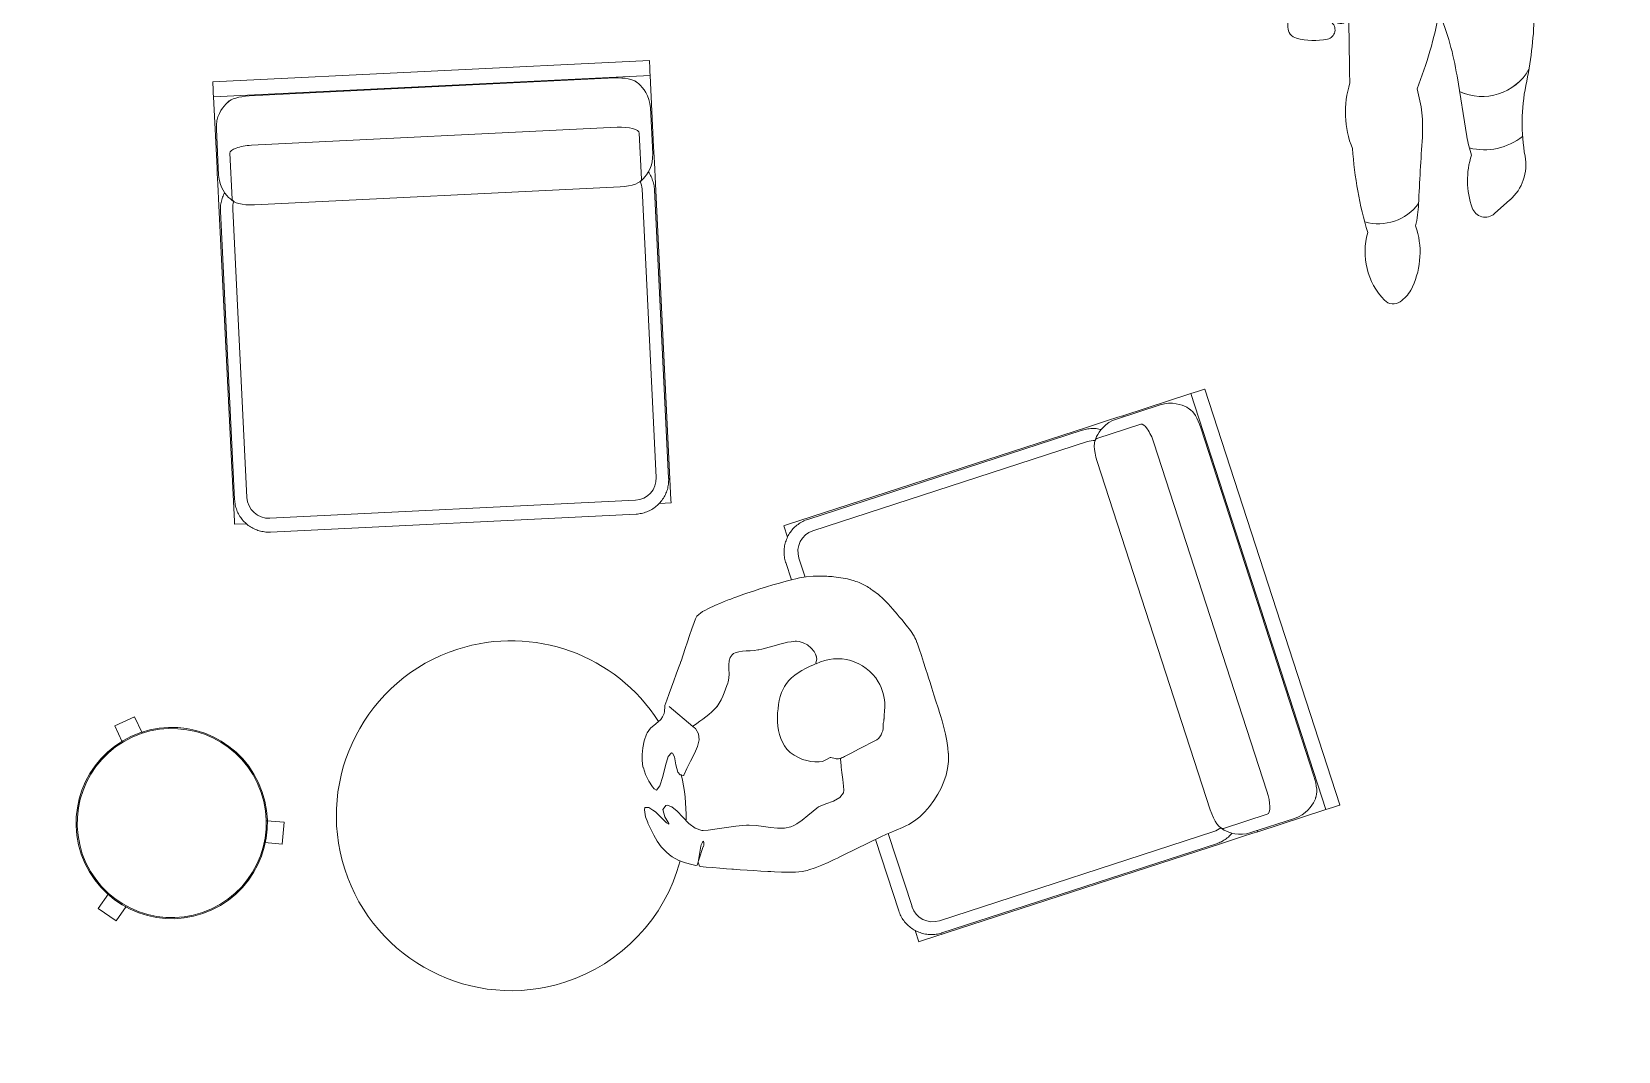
# Model space of a CAD drawing. Header units: millimetres. Extents: x 18438 to 82538, y -3412 to 53720.
# Drawn here: x 61032 to 63936, y 48034 to 49899 of the extents above; entities that cross this region are included whole.
import ezdxf

# ---------------------------------------------------------------- set-up
doc = ezdxf.new("R2010")
doc.units = ezdxf.units.MM
doc.header["$MEASUREMENT"] = 0
doc.layers.add('A-DETL-GENF', color=92, linetype='Continuous', lineweight=13)
doc.layers.add('I-FURN', color=40, linetype='Continuous', lineweight=13)

# ---------------------------------------------------------------- blocks, each defined once
blk = doc.blocks.new('Man Skinny_Seated_Plan_ENT - Man Skinny_Seated_Plan_ENT-3506717-GA PLAN - LEVEL 11')
at = {"layer": 'A-DETL-GENF', "color": 0, "lineweight": -2}
for p, q in [((-538.5, 292.1), (-610.7, 294.5)), ((-538.5, 292.1), (-610.7, 294.5)), ((-409.2, 297.7), (-538.5, 292.1)), ((-409.2, 297.7), (-538.5, 292.1)), ((-532, 204.2), (-434.6, 190.3)), ((-532, 204.2), (-434.6, 190.3)), ((-589.7, 186), (-557.2, 200.6)), ((-589.7, 186), (-557.2, 200.6)), ((-155.7, -85.4), (-145.6, 13.2)), ((-155.7, -85.4), (-146.2, 7)), ((-708.7, -12.2), (-820, -27)), ((-708.7, -12.2), (-820, -27)), ((-962.6, -73.4), (-938.4, -102.5)), ((-962.6, -73.4), (-938.4, -102.5)), ((-603.6, -156.8), (-422.5, -168)), ((-603.6, -156.8), (-422.5, -168)), ((-479.5, -281.1), (-508.7, -195.5)), ((-605.8, -256.1), (-593.8, -285.1)), ((-605.8, -256.1), (-593.8, -285.1)), ((-575, -295.1), (-514.4, -283.6)), ((-575, -295.1), (-514.4, -283.6))]:
    blk.add_line(p, q, dxfattribs=at)
for centre, radius, start, end in [((-611.4, 273.5), 21, 88.1268, 163.4648), ((-611.4, 273.5), 21, 88.1268, 163.4648), ((-404, 183.2), 114.6, 61.4825, 92.5987), ((-404, 183.2), 114.6, 61.4825, 92.5987), ((-513.5, 244.5), 123.1, 163.4648, 190.0284), ((-513.5, 244.5), 123.1, 163.4648, 190.0284), ((-1020.3, -935.9), 1392.2, 53.6923, 61.1872), ((-1020.3, -935.9), 1392.2, 53.6923, 61.1872), ((-617.4, 226.1), 17.6, 190.0262, 323.3594), ((-617.4, 226.1), 17.6, 190.0262, 323.3594), ((-594.7, 197.2), 12.3, 108.076, 294.1692), ((-594.7, 197.2), 12.3, 108.076, 294.1692), ((-599.9, 213), 4.28, 288.3398, 142.4132), ((-599.9, 213), 4.28, 288.3398, 142.4132), ((-538.4, 159.3), 45.4, 81.8673, 114.3881), ((-538.4, 159.3), 45.4, 81.8673, 114.3881), ((-810.3, -507.1), 690.4, 92.1478, 105.1226), ((-810.3, -507.1), 690.4, 92.1478, 105.1226), ((-774.4, 19.2), 174.9, 70.5191, 110.6898), ((-774.4, 19.2), 174.9, 70.5191, 110.6898), ((-715.1, -4173.8), 4357.9, 85.746, 90.013), ((-715.1, -4173.8), 4357.9, 85.746, 90.013), ((-7, 36.1), 478.8, 162.9039, 205.0897), ((-7, 36.1), 478.8, 162.9037, 205.0897), ((-445.6, 113.4), 77.7, 67.9963, 81.8663), ((-445.6, 113.4), 77.7, 67.996, 81.8663), ((-463.6, 68.7), 125.9, 55.2233, 67.9963), ((-463.6, 68.7), 125.9, 2.6705, 67.9963), ((-233.6, 135.6), 62.8, 17.4966, 53.2189), ((-233.6, 135.6), 62.8, 17.4966, 53.2189), ((-1029.4, 38.2), 127.3, 72.1839, 132.2778), ((-1029.4, 38.2), 127.3, 72.1839, 132.2778), ((-882.9, 137), 92.2, 162.7096, 231.5682), ((-882.9, 137), 92.2, 162.7103, 231.5682), ((-463.6, 68.7), 125.9, 2.5922, 55.2233), ((-773.8, -38), 630.3, 4.6654, 17.7868), ((-773.8, -38), 630.3, 5.6043, 17.7868), ((-1099.8, 115.9), 22.5, 132.5807, 212.8456), ((-1099.8, 115.9), 22.5, 132.5807, 212.8456), ((-1062.8, 140), 66.6, 213.025, 237.7221), ((-1062.8, 140), 66.6, 213.025, 237.7221), ((-256.9, -91.4), 184.7, 69.8792, 116.0062), ((-1025, 216.1), 151.4, 240.9785, 284.1934), ((-1025, 216.1), 151.4, 240.9785, 284.1934), ((-1005.3, 137.3), 70.2, 284.4102, 290.5931), ((-1005.3, 137.3), 70.2, 284.4102, 290.5931), ((-924.5, 283.8), 219.6, 255.1842, 265.6778), ((-924.5, 283.8), 219.6, 255.1842, 265.6778), ((-1314.4, -5018.6), 5097.2, 84.4254, 85.7988), ((-1314.4, -5018.6), 5097.2, 84.4254, 85.7988), ((-795.1, 308.9), 255.6, 264.5728, 284.6141), ((-795.1, 308.9), 255.6, 264.5728, 284.6141), ((-430.1, 761.2), 761.4, 246.7549, 257.7895), ((-430.1, 761.2), 761.4, 246.7549, 257.7895), ((-304.7, 15), 68.1, 119.2195, 239.6997), ((-218.3, 14), 72.4, 7.536, 69.8644), ((-781.1, 530.5), 547.5, 277.5928, 290.2978), ((-781.1, 530.5), 547.5, 277.5928, 290.2978), ((-218.3, 14), 72.4, 273.5364, 354.4478), ((-905, -176.2), 150.5, 70.2991, 107.8172), ((-905, -176.2), 150.5, 70.2991, 107.8172), ((-790.6, -245.4), 220.4, 97.6786, 106.7906), ((-790.6, -245.4), 220.4, 97.6786, 106.7906), ((-649.2, -60.1), 98.5, 153.3847, 238.5984), ((-649.2, -60.1), 98.5, 153.3707, 238.5667), ((-943, -57.1), 25.5, 108.378, 219.7863), ((-943, -57.1), 25.5, 108.378, 219.7863), ((-733.1, -61.5), 112.3, 164.2208, 216.8684), ((-733.1, -61.5), 112.3, 164.2197, 216.8672), ((-476.9, -41.3), 137.9, 288.0056, 358.9487), ((-476.9, -41.3), 137.9, 293.2265, 358.9487), ((-304.7, 15), 68.1, 239.6997, 259.5465), ((-240, 365.4), 424.4, 259.5461, 273.5366), ((-251.9, -75.5), 96.6, 304.2559, 354.1249), ((-251.9, -75.5), 96.6, 304.2559, 354.1249), ((-872.3, -47.5), 86, 219.7863, 278.7922), ((-872.3, -47.5), 86, 219.7863, 278.7922), ((-808, -463.2), 334.7, 76.4942, 98.7922), ((-808, -463.2), 334.7, 76.4942, 98.7922), ((-557.4, 579.8), 738, 256.4942, 266.4185), ((-557.4, 579.8), 738, 256.4942, 266.4185), ((-1207.1, 2185.3), 2481.2, 284.4905, 288.1495), ((-1207.1, 2185.3), 2481.2, 284.4905, 288.1495), ((-692.8, 576.7), 883.9, 283.7408, 304.0854), ((-692.8, 576.7), 883.9, 283.7408, 304.0854), ((-476.9, -41.3), 137.9, 288.0056, 293.2265), ((-579.1, -245), 29, 104.4923, 202.5081), ((-579.1, -245), 29, 104.4923, 202.5081), ((-578.4, -278.8), 16.6, 202.3953, 281.5896), ((-578.4, -278.8), 16.6, 202.3953, 281.5896), ((-503.9, -338.2), 55.6, 84.0008, 100.9623), ((-503.9, -338.2), 55.6, 84.0008, 100.9623), ((-493.4, -238.4), 44.8, 264.001, 283.5449), ((-493.4, -238.4), 44.8, 264.001, 283.5449)]:
    blk.add_arc(centre, radius, start, end, dxfattribs=at)
blk = doc.blocks.new('Man_Sitting_01_ENT - Man Sitting-9509311-GA PLAN - LEVEL 11')
at = {"layer": 'I-FURN', "color": 0, "lineweight": -2}
for p, q in [((4.2, 170.8), (15.9, 174.8)), ((4.2, 170.8), (15.9, 174.8)), ((15.9, 174.8), (28, 177.5)), ((15.9, 174.8), (28, 177.5)), ((28, 177.5), (33.6, 178.3)), ((28, 177.5), (33.6, 178.3)), ((33.6, 178.3), (40.5, 178.9)), ((33.6, 178.3), (40.5, 178.9)), ((40.5, 178.9), (53, 179.8)), ((40.5, 178.9), (53, 179.8)), ((53, 179.8), (65.5, 180.7)), ((53, 179.8), (65.5, 180.7)), ((79.6, 182), (90.5, 183.4)), ((79.6, 182), (90.5, 183.4)), ((90.5, 183.4), (103, 184.9)), ((90.5, 183.4), (103, 184.9)), ((103, 184.9), (115.4, 186.5)), ((103, 184.9), (115.4, 186.5)), ((115.4, 186.5), (127.9, 188.1)), ((115.4, 186.5), (127.9, 188.1)), ((127.9, 188.1), (140.3, 189.7)), ((127.9, 188.1), (140.3, 189.7)), ((140.3, 189.7), (152.8, 191.3)), ((140.3, 189.7), (152.8, 191.3)), ((152.8, 191.3), (165.3, 192.8)), ((152.8, 191.3), (165.3, 192.8)), ((165.3, 192.8), (171.3, 193.6)), ((165.3, 192.8), (171.3, 193.6)), ((171.3, 193.6), (177.7, 194.3)), ((171.3, 193.6), (177.7, 194.3)), ((177.7, 194.3), (190.3, 195.8)), ((177.7, 194.3), (190.3, 195.8)), ((190.3, 195.8), (202.8, 196.9)), ((190.3, 195.8), (202.8, 196.9)), ((202.8, 196.9), (215.4, 197.5)), ((202.8, 196.9), (215.4, 197.5)), ((215.4, 197.5), (227.9, 197.3)), ((215.4, 197.5), (227.9, 197.3)), ((240.3, 195.8), (252.5, 193)), ((240.3, 195.8), (252.5, 193)), ((252.5, 193), (264.6, 189.3)), ((252.5, 193), (264.6, 189.3)), ((264.6, 189.3), (276.5, 185)), ((264.6, 189.3), (276.5, 185)), ((276.5, 185), (288.3, 180.4)), ((276.5, 185), (288.3, 180.4)), ((288.3, 180.4), (294.6, 177.8)), ((288.3, 180.4), (294.6, 177.8)), ((294.6, 177.8), (300, 175.6)), ((294.6, 177.8), (300, 175.6)), ((300, 175.6), (311.7, 170.9)), ((300, 175.6), (311.7, 170.9)), ((-40, 142.4), (-29.7, 150.7)), ((-40, 142.4), (-29.7, 150.7)), ((-29.7, 150.7), (-18.6, 158.5)), ((-29.7, 150.7), (-18.6, 158.5)), ((-18.6, 158.5), (-7.3, 165.3)), ((-18.6, 158.5), (-7.3, 165.3)), ((-7.3, 165.3), (4.2, 170.8)), ((-7.3, 165.3), (4.2, 170.8)), ((311.7, 170.9), (323.3, 166.1)), ((311.7, 170.9), (323.3, 166.1)), ((323.3, 166.1), (334.9, 161.3)), ((323.3, 166.1), (334.9, 161.3)), ((334.9, 161.3), (346.5, 156.5)), ((334.9, 161.3), (346.5, 156.5)), ((346.5, 156.5), (358.1, 151.7)), ((346.5, 156.5), (358.1, 151.7)), ((358.1, 151.7), (360.7, 150.6)), ((358.1, 151.7), (360.7, 150.6)), ((360.7, 150.6), (369.7, 146.8)), ((360.7, 150.6), (369.7, 146.8)), ((369.7, 146.8), (381.2, 141.8)), ((369.7, 146.8), (381.2, 141.8)), ((-65.9, 114), (-58.3, 124.1)), ((-65.9, 114), (-58.3, 124.1)), ((-58.3, 124.1), (-49.6, 133.5)), ((-58.3, 124.1), (-49.6, 133.5)), ((-49.6, 133.5), (-40, 142.4)), ((-49.6, 133.5), (-40, 142.4)), ((381.2, 141.8), (392.7, 136.7)), ((381.2, 141.8), (392.7, 136.7)), ((392.7, 136.7), (404.2, 131.6)), ((392.7, 136.7), (404.2, 131.6)), ((396.8, 94.3), (413.8, 116.6)), ((414.8, 118.6), (400.9, 92.4)), ((404.2, 131.6), (414.3, 127)), ((404.2, 131.6), (414.3, 127)), ((414.3, 127), (415.4, 126.3)), ((414.3, 127), (415.4, 126.3)), ((415.4, 126.3), (414.8, 118.6)), ((415.4, 126.3), (414.8, 118.6)), ((414.8, 118.6), (418.3, 123)), ((414.8, 118.6), (418.3, 123)), ((418.3, 123), (421.2, 122.5)), ((418.3, 123), (421.2, 122.5)), ((421.2, 122.5), (427.4, 118.7)), ((421.2, 122.5), (427.4, 118.7)), ((427.4, 118.7), (437.4, 112)), ((427.4, 118.7), (437.4, 112)), ((-77.9, 92.1), (-72.5, 103.4)), ((-77.9, 92.1), (-72.5, 103.4)), ((-72.5, 103.4), (-65.9, 114)), ((-72.5, 103.4), (-65.9, 114)), ((131.4, 90.4), (122.3, 84.2)), ((131.4, 90.4), (122.3, 84.2)), ((144.7, 92.4), (131.4, 90.4)), ((144.7, 92.4), (131.4, 90.4)), ((159.7, 92.8), (144.7, 92.4)), ((159.7, 92.8), (144.7, 92.4)), ((173.8, 94), (159.7, 92.8)), ((173.8, 94), (159.7, 92.8)), ((177.4, 94.9), (173.8, 94)), ((177.4, 94.9), (173.8, 94)), ((185.9, 97.8), (177.4, 94.9)), ((185.9, 97.8), (177.4, 94.9)), ((197.8, 102.5), (185.9, 97.8)), ((197.8, 102.5), (185.9, 97.8)), ((209.8, 107), (197.8, 102.5)), ((209.8, 107), (197.8, 102.5)), ((221.7, 110.5), (209.8, 107)), ((221.7, 110.5), (209.8, 107)), ((227.8, 111.6), (221.7, 110.5)), ((227.8, 111.6), (221.7, 110.5)), ((233.6, 111.9), (227.8, 111.6)), ((233.6, 111.9), (227.8, 111.6)), ((245.4, 110.3), (233.6, 111.9)), ((245.4, 110.3), (233.6, 111.9)), ((257.3, 106.4), (245.4, 110.3)), ((257.3, 106.4), (245.4, 110.3)), ((269.1, 101), (257.3, 106.4)), ((269.1, 101), (257.3, 106.4)), ((280.9, 95), (269.1, 101)), ((280.9, 95), (269.1, 101)), ((292.8, 89.1), (280.9, 95)), ((292.8, 89.1), (280.9, 95)), ((304.6, 84.3), (292.8, 89.1)), ((304.6, 84.3), (292.8, 89.1)), ((437.4, 112), (447.5, 103.9)), ((437.4, 112), (447.5, 103.9)), ((447.5, 103.9), (456.8, 93.9)), ((447.5, 103.9), (456.8, 93.9)), ((456.8, 93.9), (460.1, 89.1)), ((456.8, 93.9), (460.1, 89.1)), ((460.1, 89.1), (464.3, 82)), ((460.1, 89.1), (464.3, 82)), ((-87, 55.3), (-84.8, 67.7)), ((-87, 55.3), (-84.8, 67.7)), ((-84.8, 67.7), (-82.5, 77.6)), ((-84.8, 67.7), (-82.5, 77.6)), ((115.7, 60.4), (113.1, 48.1)), ((115.7, 60.4), (113.1, 48.1)), ((118.4, 72.6), (115.7, 60.4)), ((118.4, 72.6), (115.7, 60.4)), ((120.2, 79.7), (118.4, 72.6)), ((120.2, 79.7), (118.4, 72.6)), ((122.3, 84.2), (120.2, 79.7)), ((122.3, 84.2), (120.2, 79.7)), ((309.2, 82.8), (304.6, 84.3)), ((309.2, 82.8), (304.6, 84.3)), ((316.5, 80.9), (309.2, 82.8)), ((316.5, 80.9), (309.2, 82.8)), ((328.8, 78.3), (316.5, 80.9)), ((328.8, 78.3), (316.5, 80.9)), ((341.4, 75.9), (328.8, 78.3)), ((341.4, 75.9), (328.8, 78.3)), ((354, 73.8), (341.4, 75.9)), ((354, 73.8), (341.4, 75.9)), ((366.5, 71.5), (354, 73.8)), ((366.5, 71.5), (354, 73.8)), ((378.7, 69), (366.5, 71.5)), ((378.7, 69), (366.5, 71.5)), ((387.8, 66.7), (378.7, 69)), ((387.8, 66.7), (378.7, 69)), ((390.3, 65.9), (387.8, 66.7)), ((390.3, 65.9), (387.8, 66.7)), ((400.2, 58.1), (390.3, 65.9)), ((400.2, 58.1), (390.3, 65.9)), ((408.2, 45.9), (400.2, 58.1)), ((408.2, 45.9), (400.2, 58.1)), ((464.3, 82), (469.7, 69.9)), ((464.3, 82), (469.7, 69.9)), ((469.7, 69.9), (473.5, 57.8)), ((469.7, 69.9), (473.5, 57.8)), ((-90.8, 17.9), (-90, 30.4)), ((-90.8, 17.9), (-90, 30.4)), ((-90, 30.4), (-88.8, 42.8)), ((-90, 30.4), (-88.8, 42.8)), ((-88.8, 42.8), (-87, 55.3)), ((-88.8, 42.8), (-87, 55.3)), ((110.5, 35.8), (107.8, 23.6)), ((110.5, 35.8), (107.8, 23.6)), ((111.1, 38.4), (110.5, 35.8)), ((111.1, 38.4), (110.5, 35.8)), ((113.1, 48.1), (111.1, 38.4)), ((113.1, 48.1), (111.1, 38.4)), ((415, 31.8), (408.2, 45.9)), ((415, 31.8), (408.2, 45.9)), ((421.3, 18), (415, 31.8)), ((421.3, 18), (415, 31.8)), ((443.6, 35.3), (442.9, 34.2)), ((443.6, 35.3), (442.9, 34.2)), ((442.9, 34.2), (445.8, 20.5)), ((442.9, 34.2), (445.8, 20.5)), ((446.7, 31.9), (443.6, 35.3)), ((446.7, 31.9), (443.6, 35.3)), ((452.4, 20.1), (446.7, 31.9)), ((452.4, 20.1), (446.7, 31.9)), ((473.5, 57.8), (476.1, 45.7)), ((473.5, 57.8), (476.1, 45.7)), ((476.1, 45.7), (477.7, 33.6)), ((476.1, 45.7), (477.7, 33.6)), ((477.7, 33.6), (479, 21.4)), ((477.7, 33.6), (479, 21.4)), ((-91.2, 7.5), (-90.8, 17.9)), ((-91.2, 7.5), (-90.8, 17.9)), ((33.6, 12.3), (70.7, 17.7)), ((70.7, 17.7), (84.2, 19.7)), ((84.2, 19.7), (99, 21.8)), ((107.8, 23.6), (108.6, 22.7)), ((107.8, 23.6), (108.6, 22.7)), ((116.5, 19.8), (123.4, 15.6)), ((116.5, 19.8), (123.4, 15.6)), ((123.4, 15.6), (124.6, 15.3)), ((123.4, 15.6), (124.6, 15.3)), ((124.6, 15.3), (131, 16.1)), ((124.6, 15.3), (131, 16.1)), ((131, 16.1), (138.8, 17.7)), ((131, 16.1), (138.8, 17.7)), ((138.8, 17.7), (140.5, 17.5)), ((138.8, 17.7), (140.5, 17.5)), ((140.5, 17.5), (146.3, 15.9)), ((140.5, 17.5), (146.3, 15.9)), ((146.3, 15.9), (153.5, 13.4)), ((146.3, 15.9), (153.5, 13.4)), ((153.5, 13.4), (160.5, 10.4)), ((153.5, 13.4), (160.5, 10.4)), ((160.5, 10.4), (167.1, 6.7)), ((160.5, 10.4), (167.1, 6.7)), ((167.1, 6.7), (173.5, 2.2)), ((167.1, 6.7), (173.5, 2.2)), ((173.5, 2.2), (179.6, -3.3)), ((173.5, 2.2), (179.6, -3.3)), ((427.7, 7.1), (421.3, 18)), ((427.7, 7.1), (421.3, 18)), ((434.9, 1.4), (427.7, 7.1)), ((434.9, 1.4), (427.7, 7.1)), ((437.7, 1.1), (434.9, 1.4)), ((437.7, 1.1), (434.9, 1.4)), ((444.4, 5.9), (437.7, 1.1)), ((444.4, 5.9), (437.7, 1.1)), ((444.9, 6.5), (444.4, 5.9)), ((444.9, 6.5), (444.4, 5.9)), ((445.8, 20.5), (444.9, 6.5)), ((445.8, 20.5), (444.9, 6.5)), ((459.4, 6.4), (452.4, 20.1)), ((459.4, 6.4), (452.4, 20.1)), ((462.8, 1.7), (459.4, 6.4)), ((462.8, 1.7), (459.4, 6.4)), ((468.5, -5.3), (462.8, 1.7)), ((468.5, -5.3), (462.8, 1.7)), ((479.4, 8.7), (476.9, -3.8)), ((479.4, 8.7), (476.9, -3.8)), ((479, 21.4), (479.1, 20.3)), ((479, 21.4), (479.1, 20.3)), ((479.1, 20.3), (479.4, 8.7)), ((479.1, 20.3), (479.4, 8.7)), ((-92.2, -32.3), (-91.9, -19.8)), ((-92.2, -32.3), (-91.9, -19.8)), ((-91.9, -19.8), (-91.6, -7.2)), ((-91.9, -19.8), (-91.6, -7.2)), ((179.6, -3.3), (185.5, -9.8)), ((179.6, -3.3), (185.5, -9.8)), ((185.5, -9.8), (187.1, -11.9)), ((185.5, -9.8), (187.1, -11.9)), ((187.1, -11.9), (190.7, -17.2)), ((187.1, -11.9), (190.7, -17.2)), ((190.7, -17.2), (194.5, -24.6)), ((190.7, -17.2), (194.5, -24.6)), ((194.5, -24.6), (197, -32.1)), ((194.5, -24.6), (197, -32.1)), ((475.1, -7.5), (468.5, -5.3)), ((475.1, -7.5), (468.5, -5.3)), ((476.9, -3.8), (475.1, -7.5)), ((476.9, -3.8), (475.1, -7.5)), ((-92.7, -55.7), (-92.5, -44.9)), ((-92.7, -55.7), (-92.5, -44.9)), ((-92.5, -44.9), (-92.2, -32.3)), ((-92.5, -44.9), (-92.2, -32.3)), ((197, -32.1), (198.4, -39.6)), ((197, -32.1), (198.4, -39.6)), ((198.7, -54.7), (197.9, -62.2)), ((198.7, -54.7), (197.9, -62.2)), ((198.4, -39.6), (198.9, -47.1)), ((198.4, -39.6), (198.9, -47.1)), ((198.8, -52.5), (198.7, -54.7)), ((198.8, -52.5), (198.7, -54.7)), ((198.9, -47.1), (198.8, -52.5)), ((198.9, -47.1), (198.8, -52.5)), ((368.4, -60.9), (379.4, -50.3)), ((368.4, -60.9), (379.4, -50.3)), ((379.4, -50.3), (388.4, -40.7)), ((379.4, -50.3), (388.4, -40.7)), ((388.4, -40.7), (389.6, -40.1)), ((388.4, -40.7), (389.6, -40.1)), ((389.6, -40.1), (394.6, -43.4)), ((389.6, -40.1), (394.6, -43.4)), ((394.6, -43.4), (397.1, -49.3)), ((394.6, -43.4), (397.1, -49.3)), ((397.1, -49.3), (396, -63.4)), ((397.1, -49.3), (396, -63.4)), ((414.7, -68.2), (425.7, -50.8)), ((414.7, -68.2), (425.7, -50.8)), ((425.7, -50.8), (436.1, -36.2)), ((425.7, -50.8), (436.1, -36.2)), ((436.1, -36.2), (444.5, -30.6)), ((436.1, -36.2), (444.5, -30.6)), ((444.5, -30.6), (447.8, -34.1)), ((444.5, -30.6), (447.8, -34.1)), ((447.8, -34.1), (449.6, -38.8)), ((447.8, -34.1), (449.6, -38.8)), ((449.6, -38.8), (452.8, -51.2)), ((449.6, -38.8), (452.8, -51.2)), ((452.8, -51.2), (454.5, -64.2)), ((452.8, -51.2), (454.5, -64.2)), ((-93.4, -95.1), (-93.3, -82.5)), ((-93.4, -95.1), (-93.3, -82.5)), ((-93.3, -82.5), (-93, -70)), ((-93.3, -82.5), (-93, -70)), ((194.8, -77.4), (192.4, -85)), ((194.8, -77.4), (192.4, -85)), ((196.6, -69.8), (194.8, -77.4)), ((196.6, -69.8), (194.8, -77.4)), ((197.9, -62.2), (196.6, -69.8)), ((197.9, -62.2), (196.6, -69.8)), ((341.3, -93), (348.1, -82.3)), ((341.3, -93), (348.1, -82.3)), ((348.1, -82.3), (357.5, -71.6)), ((348.1, -82.3), (357.5, -71.6)), ((357.5, -71.6), (368.4, -60.9)), ((357.5, -71.6), (368.4, -60.9)), ((396, -63.4), (393.7, -77.6)), ((396, -63.4), (393.7, -77.6)), ((393.7, -77.6), (395.2, -85.1)), ((393.7, -77.6), (395.2, -85.1)), ((395.2, -85.1), (396.6, -86.3)), ((395.2, -85.1), (396.6, -86.3)), ((396.6, -86.3), (404.5, -82.1)), ((396.6, -86.3), (404.5, -82.1)), ((404.5, -82.1), (414.7, -68.2)), ((404.5, -82.1), (414.7, -68.2)), ((454.5, -64.2), (454.3, -77.2)), ((454.5, -64.2), (454.3, -77.2)), ((-93.6, -107.7), (-93.4, -95.1)), ((-93.6, -107.7), (-93.4, -95.1)), ((-93.6, -120.2), (-93.6, -107.7)), ((-93.6, -120.2), (-93.6, -107.7)), ((179.1, -113.7), (175, -120.1)), ((179.1, -113.7), (175, -120.1)), ((182.8, -107), (179.1, -113.7)), ((182.8, -107), (179.1, -113.7)), ((186.2, -100), (182.8, -107)), ((186.2, -100), (182.8, -107)), ((189.3, -92.9), (186.2, -100)), ((189.3, -92.9), (186.2, -100)), ((338.5, -103.7), (341.3, -93)), ((338.5, -103.7), (341.3, -93)), ((340.9, -114.5), (338.5, -103.7)), ((340.9, -114.5), (338.5, -103.7)), ((341.9, -116.3), (340.9, -114.5)), ((341.9, -116.3), (340.9, -114.5)), ((443.6, -112.3), (437.2, -123.4)), ((443.6, -112.3), (437.2, -123.4)), ((448.5, -100.8), (443.6, -112.3)), ((448.5, -100.8), (443.6, -112.3)), ((452.2, -89.5), (448.5, -100.8)), ((452.2, -89.5), (448.5, -100.8)), ((-93.6, -132.1), (-93.6, -120.2)), ((-93.6, -132.1), (-93.6, -120.2)), ((-89.3, -157.3), (-92.3, -145.2)), ((-89.3, -157.3), (-92.3, -145.2)), ((151.4, -142), (144.4, -145.6)), ((151.4, -142), (144.4, -145.6)), ((158.2, -137.5), (151.4, -142)), ((158.2, -137.5), (151.4, -142)), ((161.7, -134.8), (158.2, -137.5)), ((161.7, -134.8), (158.2, -137.5)), ((164.6, -132.1), (161.7, -134.8)), ((164.6, -132.1), (161.7, -134.8)), ((170.2, -126.2), (164.6, -132.1)), ((170.2, -126.2), (164.6, -132.1)), ((175, -120.1), (170.2, -126.2)), ((175, -120.1), (170.2, -126.2)), ((279.4, -149.1), (284.6, -144.3)), ((279.4, -149.1), (284.6, -144.3)), ((284.6, -144.3), (290.2, -140.1)), ((284.6, -144.3), (290.2, -140.1)), ((296.6, -136.6), (302.8, -133.8)), ((296.6, -136.6), (302.8, -133.8)), ((302.8, -133.8), (309.3, -131.1)), ((302.8, -133.8), (309.3, -131.1)), ((309.3, -131.1), (315.8, -128.7)), ((309.3, -131.1), (315.8, -128.7)), ((315.8, -128.7), (322.4, -126.5)), ((315.8, -128.7), (322.4, -126.5)), ((322.4, -126.5), (329, -124.4)), ((322.4, -126.5), (329, -124.4)), ((329, -124.4), (335.7, -122.5)), ((329, -124.4), (335.7, -122.5)), ((335.7, -122.5), (342.4, -120.5)), ((335.7, -122.5), (342.4, -120.5)), ((343.9, -119.6), (341.9, -116.3)), ((343.9, -119.6), (341.9, -116.3)), ((342.4, -120.5), (343.9, -119.6)), ((342.4, -120.5), (343.9, -119.6)), ((373.4, -168.1), (343.9, -119.6)), ((418.8, -141.6), (406.7, -145.9)), ((418.8, -141.6), (406.7, -145.9)), ((427.2, -135.8), (418.8, -141.6)), ((427.2, -135.8), (418.8, -141.6)), ((429.1, -133.8), (427.2, -135.8)), ((429.1, -133.8), (427.2, -135.8)), ((437.2, -123.4), (429.1, -133.8)), ((437.2, -123.4), (429.1, -133.8)), ((-85.2, -169.3), (-89.3, -157.3)), ((-85.2, -169.3), (-89.3, -157.3)), ((-80.6, -181.3), (-85.2, -169.3)), ((-80.6, -181.3), (-85.2, -169.3)), ((89.7, -162.7), (88.7, -169.8)), ((89.7, -162.7), (88.7, -169.8)), ((88.7, -169.8), (89.9, -177.6)), ((88.7, -169.8), (89.9, -177.6)), ((93.3, -157.1), (89.7, -162.7)), ((93.3, -157.1), (89.7, -162.7)), ((99, -155.3), (93.3, -155.5)), ((99, -155.3), (93.3, -155.5)), ((93.3, -155.5), (93.3, -157.1)), ((93.3, -155.5), (93.3, -157.1)), ((106.8, -154.7), (99, -155.3)), ((106.8, -154.7), (99, -155.3)), ((114.6, -153.7), (106.8, -154.7)), ((114.6, -153.7), (106.8, -154.7)), ((122.3, -152.3), (114.6, -153.7)), ((122.3, -152.3), (114.6, -153.7)), ((129.9, -150.5), (122.3, -152.3)), ((129.9, -150.5), (122.3, -152.3)), ((137.2, -148.4), (129.9, -150.5)), ((137.2, -148.4), (129.9, -150.5)), ((144.4, -145.6), (137.2, -148.4)), ((144.4, -145.6), (137.2, -148.4)), ((256.5, -175.8), (258.1, -173.8)), ((256.5, -175.8), (258.1, -173.8)), ((258.1, -173.8), (261, -170.4)), ((258.1, -173.8), (261, -170.4)), ((261, -170.4), (265.4, -165)), ((261, -170.4), (265.4, -165)), ((265.4, -165), (269.9, -159.6)), ((265.4, -165), (269.9, -159.6)), ((269.9, -159.6), (274.5, -154.2)), ((269.9, -159.6), (274.5, -154.2)), ((274.5, -154.2), (279.4, -149.1)), ((274.5, -154.2), (279.4, -149.1)), ((380.3, -172.2), (373.6, -180.7)), ((380.3, -172.2), (373.6, -180.7)), ((381.2, -170.7), (380.3, -172.2)), ((381.2, -170.7), (380.3, -172.2)), ((384.1, -162.4), (381.2, -170.7)), ((384.1, -162.4), (381.2, -170.7)), ((386.2, -159.2), (384.1, -162.4)), ((386.2, -159.2), (384.1, -162.4)), ((390.8, -154), (386.2, -159.2)), ((390.8, -154), (386.2, -159.2)), ((395.2, -150.7), (390.8, -154)), ((395.2, -150.7), (390.8, -154)), ((406.7, -145.9), (395.2, -150.7)), ((406.7, -145.9), (395.2, -150.7)), ((-78.2, -187.8), (-80.6, -181.3)), ((-78.2, -187.8), (-80.6, -181.3)), ((-76.2, -193.2), (-78.2, -187.8)), ((-76.2, -193.2), (-78.2, -187.8)), ((-71.6, -204.9), (-76.2, -193.2)), ((-71.6, -204.9), (-76.2, -193.2)), ((89.9, -177.6), (93.1, -185.6)), ((89.9, -177.6), (93.1, -185.6)), ((93.1, -185.6), (97.7, -193.1)), ((93.1, -185.6), (97.7, -193.1)), ((97.7, -193.1), (103.5, -199.5)), ((97.7, -193.1), (103.5, -199.5)), ((103.5, -199.5), (110, -204.2)), ((103.5, -199.5), (110, -204.2)), ((245.4, -204.8), (247.8, -197.3)), ((245.4, -204.8), (247.8, -197.3)), ((247.8, -197.3), (250.2, -189.5)), ((247.8, -197.3), (250.2, -189.5)), ((250.2, -189.5), (253, -182.2)), ((250.2, -189.5), (253, -182.2)), ((253, -182.2), (256.5, -175.8)), ((253, -182.2), (256.5, -175.8)), ((357.9, -200.3), (350, -210.1)), ((357.9, -200.3), (350, -210.1)), ((365.8, -190.6), (357.9, -200.3)), ((365.8, -190.6), (357.9, -200.3)), ((373.6, -180.7), (365.8, -190.6)), ((373.6, -180.7), (365.8, -190.6)), ((-66.7, -216.3), (-71.6, -204.9)), ((-66.7, -216.3), (-71.6, -204.9)), ((-61.2, -227.5), (-66.7, -216.3)), ((-61.2, -227.5), (-66.7, -216.3)), ((-55, -238.4), (-61.2, -227.5)), ((-55, -238.4), (-61.2, -227.5)), ((110, -204.2), (114.4, -206.1)), ((110, -204.2), (114.4, -206.1)), ((114.4, -206.1), (116.8, -206.8)), ((114.4, -206.1), (116.8, -206.8)), ((116.8, -206.8), (123.8, -208.4)), ((116.8, -206.8), (123.8, -208.4)), ((123.8, -208.4), (130.7, -209.5)), ((123.8, -208.4), (130.7, -209.5)), ((130.7, -209.5), (137.6, -210.3)), ((130.7, -209.5), (137.6, -210.3)), ((137.6, -210.3), (144.6, -210.9)), ((137.6, -210.3), (144.6, -210.9)), ((144.6, -210.9), (151.5, -211.2)), ((144.6, -210.9), (151.5, -211.2)), ((151.5, -211.2), (158.5, -211.5)), ((151.5, -211.2), (158.5, -211.5)), ((158.5, -211.5), (165.5, -211.8)), ((158.5, -211.5), (165.5, -211.8)), ((165.5, -211.8), (172.4, -212.2)), ((165.5, -211.8), (172.4, -212.2)), ((172.4, -212.2), (179.3, -212.7)), ((172.4, -212.2), (179.3, -212.7)), ((179.3, -212.7), (184.8, -213.4)), ((179.3, -212.7), (184.8, -213.4)), ((184.8, -213.4), (186.2, -213.6)), ((184.8, -213.4), (186.2, -213.6)), ((186.2, -213.6), (193.1, -215)), ((186.2, -213.6), (193.1, -215)), ((193.1, -215), (200, -216.9)), ((193.1, -215), (200, -216.9)), ((200, -216.9), (207, -218.8)), ((200, -216.9), (207, -218.8)), ((207, -218.8), (213.8, -220.6)), ((207, -218.8), (213.8, -220.6)), ((213.8, -220.6), (220.7, -221.7)), ((213.8, -220.6), (220.7, -221.7)), ((220.7, -221.7), (227.5, -221.9)), ((220.7, -221.7), (227.5, -221.9)), ((227.5, -221.9), (230.5, -221.6)), ((227.5, -221.9), (230.5, -221.6)), ((230.5, -221.6), (233.9, -220.6)), ((230.5, -221.6), (233.9, -220.6)), ((233.9, -220.6), (238.9, -217.1)), ((233.9, -220.6), (238.9, -217.1)), ((238.9, -217.1), (242.6, -211.6)), ((238.9, -217.1), (242.6, -211.6)), ((242.6, -211.6), (245.4, -204.8)), ((242.6, -211.6), (245.4, -204.8)), ((342.1, -219.8), (334.2, -229.6)), ((342.1, -219.8), (334.2, -229.6)), ((350, -210.1), (342.1, -219.8)), ((350, -210.1), (342.1, -219.8)), ((-47.9, -249.1), (-55, -238.4)), ((-47.9, -249.1), (-55, -238.4)), ((-45.4, -252.5), (-47.9, -249.1)), ((-45.4, -252.5), (-47.9, -249.1)), ((311.2, -259.3), (303.8, -269.3)), ((311.2, -259.3), (303.8, -269.3)), ((318.7, -249.3), (311.2, -259.3)), ((318.7, -249.3), (311.2, -259.3)), ((326.2, -239.5), (318.7, -249.3)), ((326.2, -239.5), (318.7, -249.3)), ((-11, -283.6), (-21.3, -276.5)), ((-11, -283.6), (-21.3, -276.5)), ((0, -289.9), (-11, -283.6)), ((0, -289.9), (-11, -283.6)), ((11.5, -295.5), (0, -289.9)), ((11.5, -295.5), (0, -289.9)), ((288.6, -289.3), (280.7, -299.2)), ((288.6, -289.3), (280.7, -299.2)), ((296.3, -279.3), (288.6, -289.3)), ((296.3, -279.3), (288.6, -289.3)), ((303.8, -269.3), (296.3, -279.3)), ((303.8, -269.3), (296.3, -279.3)), ((35.3, -304.9), (23.4, -300.5)), ((35.3, -304.9), (23.4, -300.5)), ((47.3, -308.6), (35.3, -304.9)), ((47.3, -308.6), (35.3, -304.9)), ((59.4, -311.6), (47.3, -308.6)), ((59.4, -311.6), (47.3, -308.6)), ((71.7, -313.8), (59.4, -311.6)), ((71.7, -313.8), (59.4, -311.6)), ((78.9, -314.6), (71.7, -313.8)), ((78.9, -314.6), (71.7, -313.8)), ((84.2, -315), (78.9, -314.6)), ((84.2, -315), (78.9, -314.6)), ((96.8, -316), (84.2, -315)), ((96.8, -316), (84.2, -315)), ((109.3, -316.8), (96.8, -316)), ((109.3, -316.8), (96.8, -316)), ((121.9, -317.4), (109.3, -316.8)), ((121.9, -317.4), (109.3, -316.8)), ((134.4, -317.8), (121.9, -317.4)), ((134.4, -317.8), (121.9, -317.4)), ((147, -318.1), (134.4, -317.8)), ((147, -318.1), (134.4, -317.8)), ((159.5, -318.3), (147, -318.1)), ((159.5, -318.3), (147, -318.1)), ((172.1, -318.4), (159.5, -318.3)), ((172.1, -318.4), (159.5, -318.3)), ((179.6, -318.4), (172.1, -318.4)), ((179.6, -318.4), (172.1, -318.4)), ((184.6, -318.4), (179.6, -318.4)), ((184.6, -318.4), (179.6, -318.4)), ((197.2, -318.1), (184.6, -318.4)), ((197.2, -318.1), (184.6, -318.4)), ((234.8, -316), (222.2, -317)), ((234.8, -316), (222.2, -317)), ((247.3, -314.7), (234.8, -316)), ((247.3, -314.7), (234.8, -316)), ((255.1, -313.7), (247.3, -314.7)), ((255.1, -313.7), (247.3, -314.7)), ((259.9, -312.9), (255.1, -313.7)), ((259.9, -312.9), (255.1, -313.7)), ((271.9, -308.3), (259.9, -312.9)), ((271.9, -308.3), (259.9, -312.9)), ((276.3, -304.4), (271.9, -308.3)), ((276.3, -304.4), (271.9, -308.3)), ((280.7, -299.2), (276.3, -304.4)), ((280.7, -299.2), (276.3, -304.4))]:
    blk.add_line(p, q, dxfattribs=at)
at = {"layer": 'I-FURN', "color": 0, "lineweight": -2, "flags": 128}
blk.add_lwpolyline([(-0.3, -41.3), (0.6, -39.2), (1.1, -37.9), (2.2, -35.5), (2.7, -34.3), (3.5, -32.2), (4.3, -30.3), (4.8, -29.1), (5.7, -27), (6.3, -25.6), (6.6, -24.8), (7.2, -23.3), (8.5, -20), (8.8, -19.3), (8.9, -18.9), (9.1, -18.5), (9.2, -18.3), (9.3, -18.1), (9.5, -17.7), (9.6, -17.5), (9.8, -17.1), (9.8, -17), (10, -16.7), (10.1, -16.4), (10.2, -16.2), (10.5, -15.8), (10.7, -15.5), (11.1, -14.7), (12.4, -12.6), (13.2, -11.2)], dxfattribs=at)
at = {"layer": 'I-FURN', "color": 0, "lineweight": -2}
for centre, radius, start, end in [((45.6, 464.6), 284.6, 274.0071, 276.8438), ((45.6, 464.6), 284.6, 274.0071, 276.8438), ((226.5, 133), 64.3, 77.5691, 88.7139), ((226.5, 133), 64.3, 77.5691, 88.7139), ((-1.8, 59.5), 82.8, 156.8194, 167.3251), ((-1.8, 59.5), 82.8, 156.8194, 167.3251), ((407.7, 85.4), 14.1, 140.7597, 181.2403), ((385.3, 100.7), 17.6, 298, 332), ((526.1, -16), 617.8, 177.8185, 179.1814), ((526.1, -16), 617.8, 177.8185, 179.1814), ((44.3, -17.7), 31.8, 109.7519, 168.2481), ((112.2, -68.8), 91.6, 92.2647, 98.2884), ((108.5, 10.2), 12.5, 50.2186, 89.4335), ((108.5, 10.2), 12.5, 50.2186, 89.4335), ((1371.3, -96.1), 1464.5, 178.4245, 178.9768), ((1371.3, -96.1), 1464.5, 178.4245, 178.9768), ((77.5, -69.9), 82.8, 159.8467, 192.4509), ((97.6, -52.5), 100.2, 336.2265, 341.0404), ((97.6, -52.5), 100.2, 336.2265, 341.0404), ((409, -75.5), 45.4, 342.043, 357.8871), ((409, -75.5), 45.4, 342.043, 357.8871), ((81.8, -68.9), 87.3, 192.4509, 277.5491), ((-24.4, -131.9), 69.1, 180.2281, 191.1061), ((-24.4, -131.9), 69.1, 180.2281, 191.1061), ((312.9, -173), 39.9, 114.1202, 124.6284), ((312.9, -173), 39.9, 114.1202, 124.6284), ((558.9, -419.5), 294.1, 139.8126, 142.2745), ((558.9, -419.5), 294.1, 139.8126, 142.2745), ((41.8, -188), 108.4, 216.4914, 227.9051), ((41.8, -188), 108.4, 216.4914, 227.9051), ((81.8, -143.8), 168.1, 227.9051, 232.1778), ((81.8, -143.8), 168.1, 227.9051, 232.1778), ((74.2, -163.5), 146.1, 244.6198, 249.679), ((74.2, -163.5), 146.1, 244.6198, 249.679), ((189.3, 119.1), 437.3, 271.029, 274.3181), ((189.3, 119.1), 437.3, 271.029, 274.3181)]:
    blk.add_arc(centre, radius, start, end, dxfattribs=at)
blk = doc.blocks.new('Existing Furniture_Carl Hansen CH44_EC11 - EC11-9674609-GA PLAN - LEVEL 11')
at = {"layer": 'I-FURN', "color": 0, "lineweight": -2}
for p, q in [((-197.4, 389.7), (-335, 389.7)), ((158.5, 389.7), (153.1, 389.7)), ((335, 389.7), (301.7, 389.7)), ((-378.1, 372.2), (-400, 372.2)), ((-400, 366.9), (-400, 372.2)), ((-400, -211.8), (-400, 366.9)), ((-194.2, 364.3), (-335, 364.3)), ((335, 364.3), (298.8, 364.3)), ((400, 372.2), (378, 372.2)), ((400, 372.2), (400, 366.9)), ((400, 366.9), (400, -211.8)), ((-397.7, 327), (-397.7, -201.1)), ((-375, 324.4), (-375, -203.7)), ((375, -203.7), (375, 324.4)), ((397.7, -201.1), (397.7, 327)), ((-400, -250.7), (-400, -211.8)), ((-375, -222), (-375, -306.2)), ((335, -209.5), (-335, -209.5)), ((375, -306.2), (375, -222)), ((400, -211.8), (400, -250.7)), ((-400, -270.3), (-400, -250.7)), ((400, -250.7), (400, -270.3)), ((-400, -279.9), (-400, -270.3)), ((-400, -410.6), (-400, -279.9)), ((-397.2, -279.9), (-400, -279.9)), ((-397.7, -267.2), (-397.7, -351.3)), ((400, -279.9), (397.2, -279.9)), ((397.7, -351.3), (397.7, -267.2)), ((400, -270.3), (400, -279.9)), ((400, -279.9), (400, -410.6)), ((-335, -318.7), (335, -318.7)), ((-400, -417.2), (-400, -410.6)), ((400, -410.6), (-400, -410.6)), ((-400, -423.9), (-400, -417.2)), ((-400, -437), (-400, -423.9)), ((335, -409), (-335, -409)), ((400, -410.6), (400, -417.2)), ((400, -417.2), (400, -423.9)), ((400, -423.9), (400, -437)), ((-400, -438), (-400, -437)), ((-400, -438), (400, -438)), ((400, -437), (400, -438))]:
    blk.add_line(p, q, dxfattribs=at)
at = {"layer": 'I-FURN', "color": 0, "lineweight": -2, "flags": 128}
for points in [[(-335, 389.7), (-337.5, 389.7), (-340, 389.5), (-342.5, 389.3), (-345, 388.9), (-347.4, 388.5), (-349.9, 387.9), (-352.3, 387.3), (-354.7, 386.5), (-357.1, 385.7), (-359.4, 384.8), (-361.7, 383.8), (-363.9, 382.6), (-366.1, 381.4), (-368.3, 380.2), (-370.4, 378.8), (-372.4, 377.3), (-374.4, 375.8), (-376.3, 374.2), (-378.2, 372.5), (-379.9, 370.7), (-381.6, 368.9), (-383.3, 367), (-384.8, 365), (-386.3, 363), (-387.7, 360.9), (-389, 358.8), (-390.3, 356.6), (-391.4, 354.4), (-392.5, 352.1), (-393.4, 349.8), (-394.3, 347.4), (-395, 345), (-395.7, 342.6), (-396.3, 340.2), (-396.8, 337.7), (-397.2, 335.2), (-397.4, 332.7), (-397.6, 330.2), (-397.7, 327.7), (-397.7, 327)], [(397.7, 327), (397.6, 329.5), (397.5, 332), (397.2, 334.5), (396.9, 337), (396.4, 339.5), (395.9, 341.9), (395.2, 344.4), (394.5, 346.8), (393.7, 349.1), (392.7, 351.5), (391.7, 353.8), (390.6, 356), (389.4, 358.2), (388.1, 360.4), (386.7, 362.5), (385.3, 364.5), (383.7, 366.5), (382.1, 368.4), (380.4, 370.2), (378.6, 372), (376.8, 373.7), (374.9, 375.4), (372.9, 376.9), (370.9, 378.4), (368.8, 379.8), (366.7, 381.1), (364.5, 382.3), (362.3, 383.5), (360, 384.5), (357.7, 385.5), (355.3, 386.3), (352.9, 387.1), (350.5, 387.8), (348.1, 388.3), (345.6, 388.8), (343.2, 389.2), (340.7, 389.4), (338.2, 389.6), (335.7, 389.7), (335, 389.7)], [(-397.7, -201.1), (-397.6, -203.6), (-397.5, -206.1), (-397.2, -208.6), (-396.9, -211.1), (-396.4, -213.6), (-395.9, -216), (-395.2, -218.5), (-394.5, -220.9), (-393.7, -223.2), (-392.7, -225.6), (-391.7, -227.8), (-390.6, -230.1), (-389.4, -232.3), (-388.1, -234.4)], [(388, -234.6), (389, -232.9), (390.3, -230.7), (391.4, -228.5), (392.5, -226.2), (393.4, -223.9), (394.3, -221.5), (395, -219.1), (395.7, -216.7), (396.3, -214.3), (396.8, -211.8), (397.2, -209.3), (397.4, -206.8), (397.6, -204.3), (397.7, -201.8), (397.7, -201.1)], [(-397.7, -267.2), (-397.2, -259.4), (-395.8, -251.9), (-393.6, -245.1), (-390.8, -239), (-387.8, -233.8), (-384.6, -229.3), (-381.4, -225.6), (-378.4, -222.5), (-375.5, -219.9), (-372.7, -217.8), (-371.6, -217)], [(397.7, -267.2), (397.2, -259.4), (395.8, -251.9), (393.6, -245.1), (390.8, -239), (387.8, -233.8), (384.6, -229.3), (381.4, -225.6), (378.4, -222.5), (375.5, -219.9), (372.7, -217.8), (371.6, -217)], [(-397.7, -351.3), (-397.2, -359.1), (-395.8, -366.6), (-393.6, -373.4), (-390.8, -379.5), (-387.8, -384.7), (-384.6, -389.2), (-381.4, -392.9), (-378.4, -396), (-375.5, -398.6), (-372.7, -400.7), (-371.6, -401.6)], [(397.7, -351.3), (397.2, -359.1), (395.8, -366.6), (393.6, -373.4), (390.8, -379.5), (387.8, -384.7), (384.6, -389.2), (381.4, -392.9), (378.4, -396), (375.5, -398.6), (372.7, -400.7), (371.6, -401.6)]]:
    blk.add_lwpolyline(points, dxfattribs=at)
at = {"layer": 'I-FURN', "color": 0, "lineweight": -2}
for centre, major_axis, ratio, start_param, end_param in [((-335, 324.4), (-40, 0), 0.998474, 4.712389, 6.283185), ((335, 324.4), (40, 0), 0.998474, 0, 1.570796), ((-335, -203.7), (40, 0), 0.998474, 3.141593, 3.50098), ((-335, -222), (-40, 0), 0.311768, 4.712389, 6.283185), ((335, -222), (40, 0), 0.311768, 0, 1.570796), ((335, -203.7), (40, 0), 0.998474, 5.923798, 6.283185), ((-335, -306.2), (40, 0), 0.311768, 3.141593, 4.712389), ((335, -306.2), (-40, 0), 0.311768, 1.570796, 3.141593), ((-335, -396.5), (40, 0), 0.311768, 3.403392, 4.712389), ((335, -396.5), (40, 0), 0.311768, 4.712389, 6.021386)]:
    blk.add_ellipse(centre, major_axis=major_axis, ratio=ratio, start_param=start_param, end_param=end_param, dxfattribs=at)
blk = doc.blocks.new('Existing Furniture_Carl Hansen CH44_EC11 - EC11-V94-GA PLAN - LEVEL 11')
at = {"layer": 'I-FURN', "color": 0, "lineweight": -2}
for p, q in [((335, 389.7), (-335, 389.7)), ((-378.1, 372.2), (-400, 372.2)), ((-400, 366.9), (-400, 372.2)), ((-400, -211.8), (-400, 366.9)), ((335, 364.3), (-335, 364.3)), ((400, 372.2), (378, 372.2)), ((400, 372.2), (400, 366.9)), ((400, 366.9), (400, -211.8)), ((-397.7, 327), (-397.7, -201.1)), ((-375, 324.4), (-375, -203.7)), ((375, -203.7), (375, 324.4)), ((397.7, -201.1), (397.7, 327)), ((-400, -250.7), (-400, -211.8)), ((-375, -222), (-375, -306.2)), ((335, -209.5), (-335, -209.5)), ((375, -306.2), (375, -222)), ((400, -211.8), (400, -250.7)), ((-400, -270.3), (-400, -250.7)), ((400, -250.7), (400, -270.3)), ((-400, -279.9), (-400, -270.3)), ((-400, -410.6), (-400, -279.9)), ((-397.2, -279.9), (-400, -279.9)), ((-397.7, -267.2), (-397.7, -351.3)), ((400, -279.9), (397.2, -279.9)), ((397.7, -351.3), (397.7, -267.2)), ((400, -270.3), (400, -279.9)), ((400, -279.9), (400, -410.6)), ((-335, -318.7), (335, -318.7)), ((-400, -417.2), (-400, -410.6)), ((400, -410.6), (-400, -410.6)), ((-400, -423.9), (-400, -417.2)), ((-400, -437), (-400, -423.9)), ((335, -409), (-335, -409)), ((400, -410.6), (400, -417.2)), ((400, -417.2), (400, -423.9)), ((400, -423.9), (400, -437)), ((-400, -438), (-400, -437)), ((-400, -438), (400, -438)), ((400, -437), (400, -438))]:
    blk.add_line(p, q, dxfattribs=at)
at = {"layer": 'I-FURN', "color": 0, "lineweight": -2, "flags": 128}
for points in [[(-335, 389.7), (-337.5, 389.7), (-340, 389.5), (-342.5, 389.3), (-345, 388.9), (-347.4, 388.5), (-349.9, 387.9), (-352.3, 387.3), (-354.7, 386.5), (-357.1, 385.7), (-359.4, 384.8), (-361.7, 383.8), (-363.9, 382.6), (-366.1, 381.4), (-368.3, 380.2), (-370.4, 378.8), (-372.4, 377.3), (-374.4, 375.8), (-376.3, 374.2), (-378.2, 372.5), (-379.9, 370.7), (-381.6, 368.9), (-383.3, 367), (-384.8, 365), (-386.3, 363), (-387.7, 360.9), (-389, 358.8), (-390.3, 356.6), (-391.4, 354.4), (-392.5, 352.1), (-393.4, 349.8), (-394.3, 347.4), (-395, 345), (-395.7, 342.6), (-396.3, 340.2), (-396.8, 337.7), (-397.2, 335.2), (-397.4, 332.7), (-397.6, 330.2), (-397.7, 327.7), (-397.7, 327)], [(397.7, 327), (397.6, 329.5), (397.5, 332), (397.2, 334.5), (396.9, 337), (396.4, 339.5), (395.9, 341.9), (395.2, 344.4), (394.5, 346.8), (393.7, 349.1), (392.7, 351.5), (391.7, 353.8), (390.6, 356), (389.4, 358.2), (388.1, 360.4), (386.7, 362.5), (385.3, 364.5), (383.7, 366.5), (382.1, 368.4), (380.4, 370.2), (378.6, 372), (376.8, 373.7), (374.9, 375.4), (372.9, 376.9), (370.9, 378.4), (368.8, 379.8), (366.7, 381.1), (364.5, 382.3), (362.3, 383.5), (360, 384.5), (357.7, 385.5), (355.3, 386.3), (352.9, 387.1), (350.5, 387.8), (348.1, 388.3), (345.6, 388.8), (343.2, 389.2), (340.7, 389.4), (338.2, 389.6), (335.7, 389.7), (335, 389.7)], [(-397.7, -201.1), (-397.6, -203.6), (-397.5, -206.1), (-397.2, -208.6), (-396.9, -211.1), (-396.4, -213.6), (-395.9, -216), (-395.2, -218.5), (-394.5, -220.9), (-393.7, -223.2), (-392.7, -225.6), (-391.7, -227.8), (-390.6, -230.1), (-389.4, -232.3), (-388.1, -234.4)], [(388, -234.6), (389, -232.9), (390.3, -230.7), (391.4, -228.5), (392.5, -226.2), (393.4, -223.9), (394.3, -221.5), (395, -219.1), (395.7, -216.7), (396.3, -214.3), (396.8, -211.8), (397.2, -209.3), (397.4, -206.8), (397.6, -204.3), (397.7, -201.8), (397.7, -201.1)], [(-397.7, -267.2), (-397.2, -259.4), (-395.8, -251.9), (-393.6, -245.1), (-390.8, -239), (-387.8, -233.8), (-384.6, -229.3), (-381.4, -225.6), (-378.4, -222.5), (-375.5, -219.9), (-372.7, -217.8), (-371.6, -217)], [(397.7, -267.2), (397.2, -259.4), (395.8, -251.9), (393.6, -245.1), (390.8, -239), (387.8, -233.8), (384.6, -229.3), (381.4, -225.6), (378.4, -222.5), (375.5, -219.9), (372.7, -217.8), (371.6, -217)], [(-397.7, -351.3), (-397.2, -359.1), (-395.8, -366.6), (-393.6, -373.4), (-390.8, -379.5), (-387.8, -384.7), (-384.6, -389.2), (-381.4, -392.9), (-378.4, -396), (-375.5, -398.6), (-372.7, -400.7), (-371.6, -401.6)], [(397.7, -351.3), (397.2, -359.1), (395.8, -366.6), (393.6, -373.4), (390.8, -379.5), (387.8, -384.7), (384.6, -389.2), (381.4, -392.9), (378.4, -396), (375.5, -398.6), (372.7, -400.7), (371.6, -401.6)]]:
    blk.add_lwpolyline(points, dxfattribs=at)
at = {"layer": 'I-FURN', "color": 0, "lineweight": -2}
for centre, major_axis, ratio, start_param, end_param in [((-335, 324.4), (-40, 0), 0.998474, 4.712389, 6.283185), ((335, 324.4), (40, 0), 0.998474, 0, 1.570796), ((-335, -203.7), (40, 0), 0.998474, 3.141593, 3.50098), ((-335, -222), (-40, 0), 0.311768, 4.712389, 6.283185), ((335, -222), (40, 0), 0.311768, 0, 1.570796), ((335, -203.7), (40, 0), 0.998474, 5.923798, 6.283185), ((-335, -306.2), (40, 0), 0.311768, 3.141593, 4.712389), ((335, -306.2), (-40, 0), 0.311768, 1.570796, 3.141593), ((-335, -396.5), (40, 0), 0.311768, 3.403392, 4.712389), ((335, -396.5), (40, 0), 0.311768, 4.712389, 6.021386)]:
    blk.add_ellipse(centre, major_axis=major_axis, ratio=ratio, start_param=start_param, end_param=end_param, dxfattribs=at)
blk = doc.blocks.new('New Furniture_Small Coffee Table_NT7 - NT7-V114-GA PLAN - LEVEL 11')
at = {"layer": 'I-FURN', "color": 0, "lineweight": -2}
for start, end in [(45, 225), (329.7523, 45), (225, 282.2462), (295.8493, 310.7616)]:
    blk.add_arc((0, 0), 320, start, end, dxfattribs=at)
blk = doc.blocks.new('Existing Furniture_Aalto Stool 60_EC4 - EC4B-V164-GA PLAN - LEVEL 11')
at = {"layer": 'I-FURN', "color": 0, "lineweight": -2}
for p, q in [((20, 205), (-20, 205)), ((-20, 172.8), (-20, 205)), ((20, 205), (20, 172.8)), ((-187.5, -85.2), (-159.6, -69.1)), ((-187.5, -85.2), (-167.5, -119.8)), ((159.6, -69.1), (187.5, -85.2)), ((167.5, -119.8), (187.5, -85.2)), ((-139.6, -103.7), (-167.5, -119.8)), ((167.5, -119.8), (139.6, -103.7))]:
    blk.add_line(p, q, dxfattribs=at)
for radius, start, end in [(175, 360, 180), (173, 360, 180), (173, 0, 180), (175, 180, 360), (173, 180, 360), (173, 180, 0)]:
    blk.add_arc((0, 0), radius, start, end, dxfattribs=at)

msp = doc.modelspace()

# ---------------------------------------------------------------- block references
at = {"layer": 'A-DETL-GENF', "color": 40, "lineweight": 0, "rotation": 91.66253494469917}
msp.add_blockref('Man Skinny_Seated_Plan_ENT - Man Skinny_Seated_Plan_ENT-3506717-GA PLAN - LEVEL 11', (63608, 50526), dxfattribs=at)
at = {"layer": 'I-FURN', "color": 40, "lineweight": 0}
for name, p, rotation in [('Existing Furniture_Carl Hansen CH44_EC11 - EC11-V94-GA PLAN - LEVEL 11', (61784.7, 49389.1), 182.8165250542605), ('Existing Furniture_Carl Hansen CH44_EC11 - EC11-9674609-GA PLAN - LEVEL 11', (62886.4, 48729.4), 107.987121527655), ('Man_Sitting_01_ENT - Man Sitting-9509311-GA PLAN - LEVEL 11', (62606.6, 48625.6), 198.8165250542601), ('New Furniture_Small Coffee Table_NT7 - NT7-V114-GA PLAN - LEVEL 11', (61909.9, 48464.6), 62.81652505426057), ('Existing Furniture_Aalto Stool 60_EC4 - EC4B-V164-GA PLAN - LEVEL 11', (61288.6, 48451.1), 24.81652505426064)]:
    msp.add_blockref(name, p, dxfattribs=dict(at, rotation=rotation))

doc.saveas('drawing.dxf')
